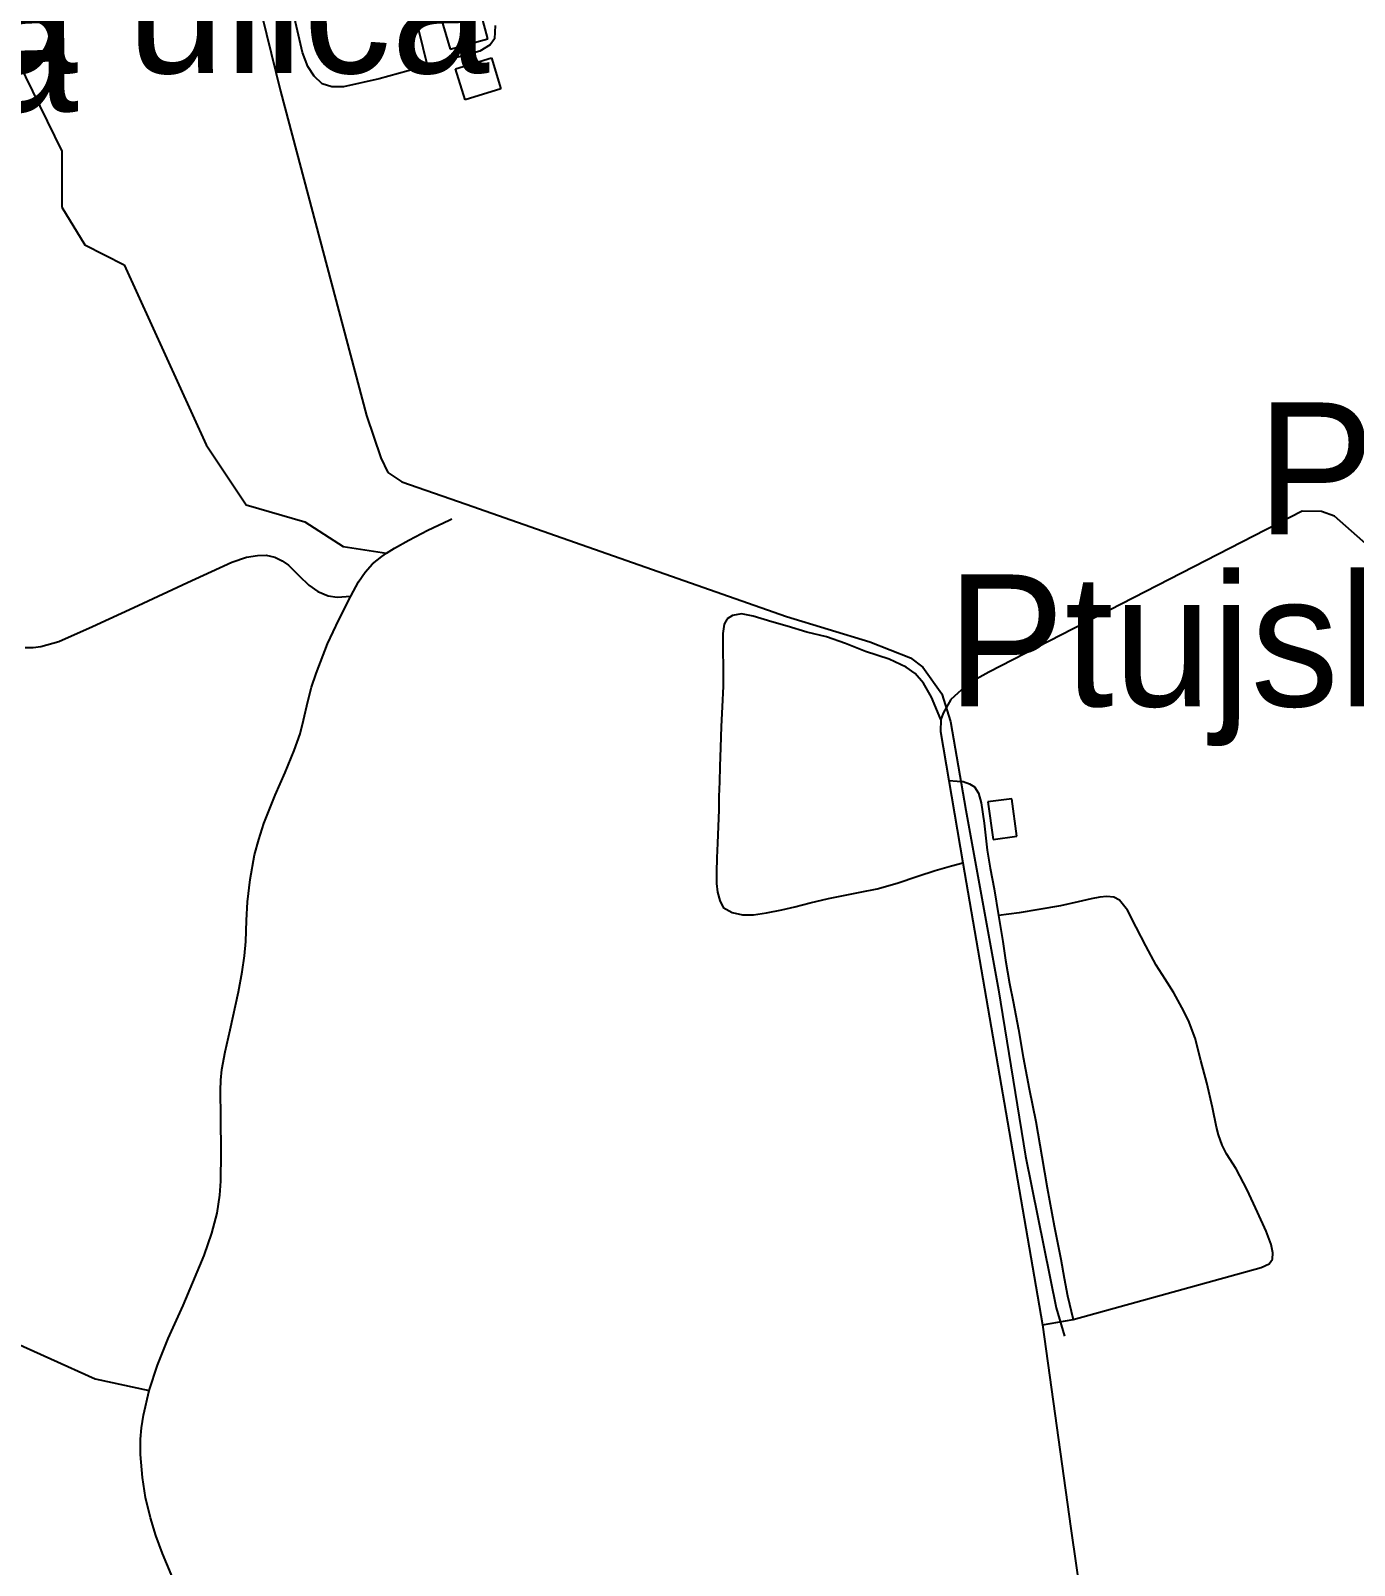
# Model space of a CAD drawing. Extents: x -8864 to 13231, y -7697 to 8949.
# Drawn here: x -967 to -344, y -4156 to -3434 of the extents above; entities that cross this region are included whole.
import ezdxf

# ---------------------------------------------------------------- set-up
doc = ezdxf.new("R2010")
doc.units = 0
for name, color, linetype in [('OSM_BUILDING_YES', 9, 'CONTINUOUS'), ('OSM_HIGHWAY_FOOTWAY', 8, 'CONTINUOUS'), ('OSM_HIGHWAY_PATH', 8, 'CONTINUOUS'), ('OSM_HIGHWAY_SERVICE', 8, 'CONTINUOUS'), ('OSM_HIGHWAY_TRACK', 8, 'CONTINUOUS'), ('OSM_HIGHWAY_UNCLASSIFIED', 8, 'CONTINUOUS'), ('OSM_LABELS', 8, 'CONTINUOUS'), ('OSM_WATERWAY_STREAM', 4, 'CONTINUOUS')]:
    doc.layers.add(name, color=color, linetype=linetype)

msp = doc.modelspace()

# ---------------------------------------------------------------- linework, layer by layer
at = {"layer": 'OSM_BUILDING_YES'}
for p, q in [((-782.151694, -3400.018392), (-769.418155, -3442.761721)), ((-751.753528, -3437.824667), (-763.254295, -3394.258494)), ((-769.418155, -3442.761721), (-751.753528, -3437.824667)), ((-766.906669, -3452.013139), (-750.099623, -3446.842575)), ((-750.099623, -3446.842575), (-745.620296, -3461.431349)), ((-762.427343, -3466.590794), (-766.906669, -3452.013139)), ((-745.620296, -3461.431349), (-762.427343, -3466.590794)), ((-505.183823, -3795.427551), (-516.378311, -3796.98428)), ((-516.378311, -3796.98428), (-513.935738, -3814.575317)), ((-502.74125, -3813.007469), (-505.183823, -3795.427551)), ((-513.935738, -3814.575317), (-502.74125, -3813.007469))]:
    msp.add_line(p, q, dxfattribs=at)
at = {"layer": 'OSM_HIGHWAY_FOOTWAY'}
for p, q in [((-779.931173, -3668.998919), (-769.931172, -3664.37321)), ((-769.931172, -3664.37321), (-768.629487, -3663.806116)), ((-795.666244, -3677.549809), (-788.943425, -3673.735823)), ((-788.943425, -3673.735823), (-779.931173, -3668.998919)), ((-872.243587, -3684.199266), (-865.36763, -3681.841933)), ((-865.36763, -3681.841933), (-860.176205, -3680.985732)), ((-860.176205, -3680.985732), (-856.148639, -3680.852298)), ((-856.148639, -3680.852298), (-852.082789, -3681.808575)), ((-852.082789, -3681.808575), (-848.484014, -3683.520976)), ((-805.98018, -3684.910913), (-801.638679, -3681.397153)), ((-801.638679, -3681.397153), (-799.38753, -3679.951619)), ((-799.38753, -3679.951619), (-795.666244, -3677.549809)), ((-893.085856, -3693.650834), (-881.830112, -3688.558107)), ((-881.830112, -3688.558107), (-872.243587, -3684.199266)), ((-848.484014, -3683.520976), (-845.635621, -3685.522485)), ((-845.635621, -3685.522485), (-840.497795, -3690.604093)), ((-812.565174, -3693.406205), (-809.44113, -3688.880572)), ((-809.44113, -3688.880572), (-805.98018, -3684.910913)), ((-916.34007, -3704.581296), (-893.085856, -3693.650834)), ((-840.497795, -3690.604093), (-835.96487, -3694.962934)), ((-835.96487, -3694.962934), (-831.699938, -3697.942958)), ((-816.294117, -3700.089021), (-812.565174, -3693.406205)), ((-831.699938, -3697.942958), (-826.983246, -3699.922228)), ((-826.983246, -3699.922228), (-822.680029, -3700.578278)), ((-822.680029, -3700.578278), (-816.294117, -3700.089021)), ((-821.960274, -3711.219633), (-816.294117, -3700.089021)), ((-937.825524, -3714.410927), (-916.34007, -3704.581296)), ((-827.17467, -3722.494798), (-821.960274, -3711.219633)), ((-639.06592, -3710.852689), (-640.482459, -3713.265619)), ((-636.646318, -3709.207005), (-639.06592, -3710.852689)), ((-632.358416, -3708.506476), (-636.646318, -3709.207005)), ((-626.906654, -3709.484992), (-632.358416, -3708.506476)), ((-618.124111, -3712.187029), (-626.906654, -3709.484992)), ((-953.752019, -3721.482924), (-937.825524, -3714.410927)), ((-640.482459, -3713.265619), (-641.079703, -3717.724536)), ((-641.079703, -3717.724536), (-641.072046, -3725.541539)), ((-610.903589, -3714.299732), (-618.124111, -3712.187029)), ((-601.569745, -3717.001769), (-610.903589, -3714.299732)), ((-592.41201, -3719.325743), (-601.569745, -3717.001769)), ((-969.601944, -3724.318395), (-965.750489, -3724.351754)), ((-965.750489, -3724.351754), (-962.205312, -3723.818018)), ((-962.205312, -3723.818018), (-953.752019, -3721.482924)), ((-832.595804, -3736.583195), (-827.17467, -3722.494798)), ((-641.072046, -3725.541539), (-641.056732, -3733.736605)), ((-583.346159, -3722.394723), (-592.41201, -3719.325743)), ((-574.027628, -3726.197589), (-583.346159, -3722.394723)), ((-562.840797, -3729.844783), (-574.027628, -3726.197589)), ((-554.90052, -3733.469738), (-562.840797, -3729.844783)), ((-834.693813, -3742.932426), (-832.595804, -3736.583195)), ((-641.056732, -3733.736605), (-641.041418, -3742.487646)), ((-550.566676, -3736.48312), (-554.90052, -3733.469738)), ((-546.722878, -3740.997634), (-550.566676, -3736.48312)), ((-836.554456, -3749.737555), (-834.693813, -3742.932426)), ((-641.041418, -3742.487646), (-641.41661, -3752.172724)), ((-542.993934, -3747.724927), (-546.722878, -3740.997634)), ((-538.545235, -3758.132772), (-542.993934, -3747.724927)), ((-838.560582, -3758.41076), (-836.554456, -3749.737555)), ((-641.41661, -3752.172724), (-641.883685, -3761.46862)), ((-840.168546, -3764.960141), (-838.560582, -3758.41076)), ((-641.883685, -3761.46862), (-642.258876, -3771.34273)), ((-842.978653, -3772.688188), (-840.168546, -3764.960141)), ((-847.090445, -3783.140511), (-842.978653, -3772.688188)), ((-642.258876, -3771.34273), (-642.534527, -3780.271682)), ((-851.784167, -3793.715149), (-847.090445, -3783.140511)), ((-642.534527, -3780.271682), (-642.787207, -3787.532711)), ((-642.787207, -3787.532711), (-642.95566, -3794.415677)), ((-857.151702, -3807.04742), (-851.784167, -3793.715149)), ((-642.95566, -3794.415677), (-642.986288, -3800.753788)), ((-642.986288, -3800.753788), (-643.346166, -3808.570791)), ((-859.601932, -3814.630914), (-857.151702, -3807.04742)), ((-643.346166, -3808.570791), (-643.606503, -3816.376675)), ((-861.523831, -3821.925302), (-859.601932, -3814.630914)), ((-643.606503, -3816.376675), (-644.050607, -3823.27076)), ((-516.676933, -3819.679164), (-515.298678, -3828.063262)), ((-863.560585, -3833.411738), (-861.523831, -3821.925302)), ((-644.050607, -3823.27076), (-644.203746, -3829.975814)), ((-541.28643, -3829.230808), (-533.575863, -3827.073627)), ((-533.575863, -3827.073627), (-528.131758, -3825.661451)), ((-864.831642, -3843.986375), (-863.560585, -3833.411738)), ((-644.203746, -3829.975814), (-644.157804, -3835.368768)), ((-559.157795, -3835.201976), (-549.295619, -3831.943965)), ((-549.295619, -3831.943965), (-541.28643, -3829.230808)), ((-515.298678, -3828.063262), (-513.499291, -3837.837296)), ((-644.157804, -3835.368768), (-643.644787, -3839.471861)), ((-643.644787, -3839.471861), (-642.488585, -3843.397042)), ((-591.470203, -3842.407407), (-583.591182, -3840.906276)), ((-583.591182, -3840.906276), (-576.44723, -3839.4941)), ((-576.44723, -3839.4941), (-568.575866, -3837.792818)), ((-568.575866, -3837.792818), (-559.157795, -3835.201976)), ((-513.499291, -3837.837296), (-511.370653, -3850.335605)), ((-463.721337, -3841.762477), (-467.733589, -3842.585319)), ((-460.421184, -3841.506728), (-463.721337, -3841.762477)), ((-457.082745, -3841.729118), (-460.421184, -3841.506728)), ((-454.502347, -3843.252489), (-457.082745, -3841.729118)), ((-865.337002, -3852.726296), (-864.831642, -3843.986375)), ((-642.488585, -3843.397042), (-640.949534, -3846.666173)), ((-640.949534, -3846.666173), (-636.684603, -3848.945669)), ((-636.684603, -3848.945669), (-631.86837, -3850.102096)), ((-620.658567, -3849.101342), (-613.430389, -3847.689166)), ((-613.430389, -3847.689166), (-607.281843, -3846.254752)), ((-607.281843, -3846.254752), (-600.046008, -3844.464513)), ((-600.046008, -3844.464513), (-591.470203, -3842.407407)), ((-492.350743, -3847.644688), (-501.65396, -3849.123581)), ((-482.243545, -3845.776613), (-492.350743, -3847.644688)), ((-473.882135, -3843.986375), (-482.243545, -3845.776613)), ((-467.733589, -3842.585319), (-473.882135, -3843.986375)), ((-450.758089, -3847.944915), (-454.502347, -3843.252489)), ((-446.646297, -3855.861993), (-450.758089, -3847.944915)), ((-865.666251, -3862.656003), (-865.337002, -3852.726296)), ((-631.86837, -3850.102096), (-626.676945, -3850.146574)), ((-626.676945, -3850.146574), (-620.658567, -3849.101342)), ((-501.65396, -3849.123581), (-511.370653, -3850.335605)), ((-511.370653, -3850.335605), (-509.387499, -3862.633764)), ((-442.052116, -3864.635273), (-446.646297, -3855.861993)), ((-866.355379, -3869.405535), (-865.666251, -3862.656003)), ((-509.387499, -3862.633764), (-508.085814, -3871.395925)), ((-867.41204, -3876.900073), (-866.355379, -3869.405535)), ((-437.266511, -3873.69766), (-442.052116, -3864.635273)), ((-869.088916, -3886.362762), (-867.41204, -3876.900073)), ((-508.085814, -3871.395925), (-506.22517, -3882.337505)), ((-432.970951, -3880.369355), (-437.266511, -3873.69766)), ((-506.22517, -3882.337505), (-504.571265, -3890.810559)), ((-428.859159, -3886.751944), (-432.970951, -3880.369355)), ((-873.07054, -3904.187308), (-869.088916, -3886.362762)), ((-504.571265, -3890.810559), (-502.006181, -3904.053874)), ((-425.145529, -3893.679388), (-428.859159, -3886.751944)), ((-421.96023, -3899.884065), (-425.145529, -3893.679388)), ((-875.436543, -3914.572915), (-873.07054, -3904.187308)), ((-502.006181, -3904.053874), (-499.724404, -3917.119278)), ((-418.9051, -3908.112489), (-421.96023, -3899.884065)), ((-416.163905, -3918.553693), (-418.9051, -3908.112489)), ((-876.906681, -3922.923654), (-875.436543, -3914.572915)), ((-499.724404, -3917.119278), (-497.00618, -3931.885965)), ((-413.407396, -3929.217286), (-416.163905, -3918.553693)), ((-877.64175, -3932.775524), (-877.435012, -3927.960784)), ((-877.435012, -3927.960784), (-876.906681, -3922.923654)), ((-877.404384, -3945.240475), (-877.64175, -3932.775524)), ((-497.00618, -3931.885965), (-493.843852, -3947.397657)), ((-410.666201, -3940.814917), (-413.407396, -3929.217286)), ((-408.820872, -3949.96626), (-410.666201, -3940.814917)), ((-877.343129, -3962.153224), (-877.404384, -3945.240475)), ((-493.843852, -3947.397657), (-491.010774, -3963.743311)), ((-407.871408, -3953.602334), (-408.820872, -3949.96626)), ((-406.102648, -3958.428194), (-407.871408, -3953.602334)), ((-877.373756, -3975.363181), (-877.343129, -3962.153224)), ((-491.010774, -3963.743311), (-488.430375, -3978.610073)), ((-404.05058, -3962.486808), (-406.102648, -3958.428194)), ((-399.609539, -3969.592164), (-404.05058, -3962.486808)), ((-394.333887, -3979.54411), (-399.609539, -3969.592164)), ((-877.902087, -3982.045996), (-877.373756, -3975.363181)), ((-488.430375, -3978.610073), (-485.206791, -3996.367903)), ((-879.219086, -3990.407855), (-877.902087, -3982.045996)), ((-389.441084, -3990.052031), (-394.333887, -3979.54411)), ((-881.68463, -3999.859423), (-879.219086, -3990.407855)), ((-385.382891, -3999.014342), (-389.441084, -3990.052031)), ((-885.306376, -4010.367344), (-881.68463, -3999.859423)), ((-485.206791, -3996.367903), (-482.121033, -4012.179821)), ((-383.047515, -4005.19678), (-385.382891, -3999.014342)), ((-382.258848, -4009.088602), (-383.047515, -4005.19678)), ((-890.627969, -4023.021327), (-885.306376, -4010.367344)), ((-482.121033, -4012.179821), (-480.459471, -4021.008698)), ((-383.981665, -4014.303644), (-382.473243, -4012.090865)), ((-382.473243, -4012.090865), (-382.258848, -4009.088602)), ((-480.459471, -4021.008698), (-478.84385, -4029.337198)), ((-895.12261, -4033.918429), (-890.627969, -4023.021327)), ((-478.84385, -4029.337198), (-476.255795, -4040.434452)), ((-902.22062, -4049.4746), (-895.12261, -4033.918429)), ((-907.29719, -4062.039626), (-902.22062, -4049.4746)), ((-911.156302, -4073.870766), (-907.29719, -4062.039626)), ((-913.866869, -4085.568473), (-911.156302, -4073.870766)), ((-914.839304, -4091.461804), (-913.866869, -4085.568473)), ((-915.268094, -4096.888116), (-914.839304, -4091.461804)), ((-915.252781, -4104.093548), (-915.268094, -4096.888116)), ((-914.349258, -4114.790499), (-915.252781, -4104.093548)), ((-912.871463, -4124.308785), (-914.349258, -4114.790499)), ((-910.605001, -4133.860429), (-912.871463, -4124.308785)), ((-908.101172, -4142.16669), (-910.605001, -4133.860429)), ((-904.938844, -4150.661983), (-908.101172, -4142.16669)), ((-898.00163, -4167.129951), (-904.938844, -4150.661983))]:
    msp.add_line(p, q, dxfattribs=at)
at = {"layer": 'OSM_HIGHWAY_PATH'}
for p, q in [((-988.361517, -3417.175769), (-952.266567, -3490.720093)), ((-952.266567, -3490.720093), (-952.220625, -3517.017693)), ((-952.220625, -3517.017693), (-941.477898, -3534.753284)), ((-941.477898, -3534.753284), (-922.871464, -3544.204853)), ((-922.871464, -3544.204853), (-884.402854, -3628.979865)), ((-884.402854, -3628.979865), (-865.482484, -3657.123301)), ((-865.482484, -3657.123301), (-837.848484, -3665.095977)), ((-837.848484, -3665.095977), (-819.831637, -3676.682488)), ((-819.831637, -3676.682488), (-799.38753, -3679.951619)), ((-978.261976, -4049.630272), (-936.615723, -4068.388857)), ((-936.615723, -4068.388857), (-911.156302, -4073.870766))]:
    msp.add_line(p, q, dxfattribs=at)
at = {"layer": 'OSM_HIGHWAY_SERVICE'}
for p, q in [((-780.199167, -3450.423052), (-794.479413, -3391.823325)), ((-748.33852, -3431.586631), (-748.568229, -3437.891384)), ((-755.451844, -3443.606803), (-780.199167, -3450.423052)), ((-750.666239, -3440.693496), (-755.451844, -3443.606803)), ((-748.568229, -3437.891384), (-750.666239, -3440.693496)), ((-780.199167, -3450.423052), (-802.932707, -3456.683326))]:
    msp.add_line(p, q, dxfattribs=at)
at = {"layer": 'OSM_HIGHWAY_TRACK'}
for p, q in [((-838.974059, -3444.307331), (-845.160889, -3417.464875)), ((-836.408974, -3450.956787), (-838.974059, -3444.307331)), ((-833.491669, -3455.393465), (-836.408974, -3450.956787)), ((-829.762725, -3459.01842), (-833.491669, -3455.393465)), ((-825.214486, -3460.530671), (-829.762725, -3459.01842)), ((-802.932707, -3456.683326), (-819.732096, -3460.530671)), ((-819.732096, -3460.530671), (-825.214486, -3460.530671)), ((-534.793321, -3786.865541), (-530.842325, -3787.165768)), ((-530.842325, -3787.165768), (-528.039874, -3787.410396)), ((-528.039874, -3787.410396), (-525.084284, -3788.366673)), ((-525.084284, -3788.366673), (-522.77188, -3789.890043)), ((-522.77188, -3789.890043), (-520.765754, -3792.892306)), ((-520.765754, -3792.892306), (-519.609552, -3797.373462)), ((-519.609552, -3797.373462), (-518.131757, -3807.002943)), ((-518.131757, -3807.002943), (-516.676933, -3819.679164)), ((-387.710609, -4016.038285), (-383.981665, -4014.303644)), ((-476.255795, -4040.434452), (-387.710609, -4016.038285)), ((-490.696838, -4043.092011), (-476.255795, -4040.434452))]:
    msp.add_line(p, q, dxfattribs=at)
at = {"layer": 'OSM_HIGHWAY_UNCLASSIFIED'}
for p, q in [((-368.491618, -3660.069966), (-515.880608, -3735.82707)), ((-359.310912, -3660.281237), (-368.491618, -3660.069966)), ((-353.231279, -3662.494016), (-359.310912, -3660.281237)), ((-334.617188, -3678.973104), (-353.231279, -3662.494016)), ((-515.880608, -3735.82707), (-525.482447, -3741.242263)), ((-525.482447, -3741.242263), (-533.820886, -3748.725681)), ((-533.820886, -3748.725681), (-537.465603, -3755.219465)), ((-538.545235, -3758.132772), (-538.683061, -3763.803714)), ((-537.465603, -3755.219465), (-538.545235, -3758.132772)), ((-538.683061, -3763.803714), (-534.793321, -3786.865541)), ((-534.793321, -3786.865541), (-528.131758, -3825.661451)), ((-528.131758, -3825.661451), (-490.696838, -4043.092011)), ((-490.696838, -4043.092011), (-477.327771, -4138.786365)), ((-477.327771, -4138.786365), (-463.905105, -4232.212342))]:
    msp.add_line(p, q, dxfattribs=at)
at = {"layer": 'OSM_WATERWAY_STREAM'}
for p, q in [((-868.591213, -3384.673492), (-849.32628, -3462.432104)), ((-849.32628, -3462.432104), (-808.889829, -3615.169455)), ((-808.889829, -3615.169455), (-802.09044, -3635.062227)), ((-802.09044, -3635.062227), (-798.88217, -3642.01191)), ((-798.88217, -3642.01191), (-792.182323, -3646.259557)), ((-792.182323, -3646.259557), (-761.983238, -3656.867553)), ((-761.983238, -3656.867553), (-611.217525, -3709.74074)), ((-611.217525, -3709.74074), (-572.021502, -3721.583)), ((-572.021502, -3721.583), (-552.879081, -3729.210972)), ((-552.879081, -3729.210972), (-547.059784, -3733.614291)), ((-547.059784, -3733.614291), (-538.009247, -3746.034764)), ((-538.009247, -3746.034764), (-533.989339, -3759.033451)), ((-533.989339, -3759.033451), (-526.776474, -3800.864983)), ((-526.776474, -3800.864983), (-511.37831, -3885.417605)), ((-511.37831, -3885.417605), (-498.652428, -3963.643236)), ((-498.652428, -3963.643236), (-484.211386, -4035.030379)), ((-484.211386, -4035.030379), (-480.382901, -4048.396009))]:
    msp.add_line(p, q, dxfattribs=at)

# ---------------------------------------------------------------- texts
at = {"layer": 'OSM_LABELS'}
for s, p in [('Gozdna ulica', (-1235.329385, -3453.997969)), ('Mejna ulica', (-1364.235363, -3472.168218)), ('Ptujska cesta', (-389.812492, -3671.028774)), ('Ptujska cesta', (-535.643244, -3751.972573))]:
    msp.add_text(s, height=62.042552, dxfattribs=at).set_placement(p)

doc.saveas('drawing.dxf')
